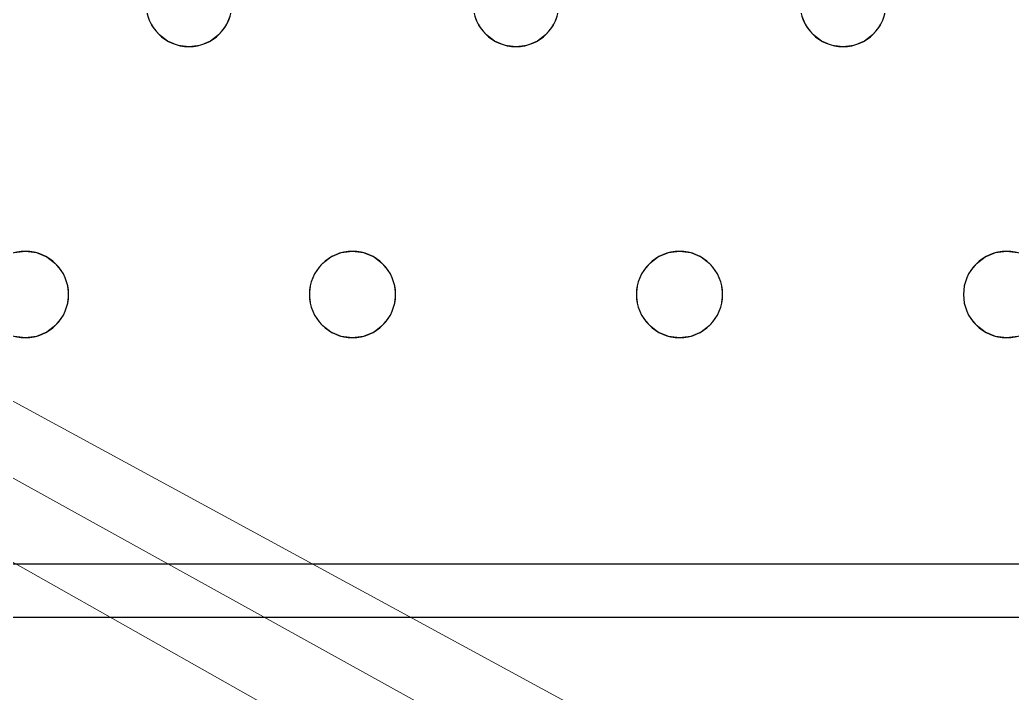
# Model space of a CAD drawing. Header units: millimetres. Extents: x -1 to 1201, y -701 to 1.
# Drawn here: x 695.6 to 787.6, y -405 to -342.5 of the extents above; entities that cross this region are included whole.
import ezdxf

# ---------------------------------------------------------------- set-up
doc = ezdxf.new("R2010")
doc.units = ezdxf.units.MM
doc.layers.add('IQ_200_3D', color=1, linetype='Continuous')
doc.layers.add('IQ_204_2D', color=7, linetype='Continuous')

msp = doc.modelspace()

# ---------------------------------------------------------------- linework, layer by layer
at = {"layer": 'IQ_200_3D', "lineweight": 18}
for points, invisible_edges in [([(707.421, -342.035, 890), (684.815, -342.035, 890), (684.415, -343, 890), (707.82, -343, 890)], 5), ([(684.415, -343, 888), (684.815, -342.035, 888), (707.421, -342.035, 888), (707.82, -343, 888)], 10), ([(707.421, -342.035, 890), (707.82, -343, 890), (707.82, -343, 888), (707.421, -342.035, 888)], 10), ([(737.754, -342.035, 890), (715.148, -342.035, 890), (714.748, -343, 890), (738.153, -343, 890)], 5), ([(714.748, -343, 888), (715.148, -342.035, 888), (737.754, -342.035, 888), (738.153, -343, 888)], 10), ([(714.748, -343, 890), (715.148, -342.035, 890), (715.148, -342.035, 888), (714.748, -343, 888)], 10), ([(737.754, -342.035, 890), (738.153, -343, 890), (738.153, -343, 888), (737.754, -342.035, 888)], 10), ([(768.087, -342.035, 890), (745.481, -342.035, 890), (745.082, -343, 890), (768.487, -343, 890)], 5), ([(745.082, -343, 888), (745.481, -342.035, 888), (768.087, -342.035, 888), (768.487, -343, 888)], 10), ([(745.082, -343, 890), (745.481, -342.035, 890), (745.481, -342.035, 888), (745.082, -343, 888)], 10), ([(768.087, -342.035, 890), (768.487, -343, 890), (768.487, -343, 888), (768.087, -342.035, 888)], 10), ([(798.421, -342.035, 890), (775.815, -342.035, 890), (775.415, -343, 890), (798.82, -343, 890)], 5), ([(775.415, -343, 888), (775.815, -342.035, 888), (798.421, -342.035, 888), (798.82, -343, 888)], 10), ([(775.415, -343, 890), (775.815, -342.035, 890), (775.815, -342.035, 888), (775.415, -343, 888)], 10), ([(696.118, -364, 890), (707.82, -343, 890), (684.415, -343, 890), (683.779, -343.828, 890)], 11), ([(684.415, -343, 888), (707.82, -343, 888), (696.118, -364, 888), (683.779, -343.828, 888)], 7), ([(708.456, -343.828, 890), (707.82, -343, 890), (696.118, -364, 890), (697.153, -364.136, 890)], 10), ([(696.118, -364, 888), (707.82, -343, 888), (708.456, -343.828, 888), (697.153, -364.136, 888)], 5), ([(707.82, -343, 890), (708.456, -343.828, 890), (708.456, -343.828, 888), (707.82, -343, 888)], 10), ([(726.451, -364, 890), (738.153, -343, 890), (714.748, -343, 890), (714.113, -343.828, 890)], 11), ([(726.451, -364, 888), (725.416, -364.136, 888), (714.113, -343.828, 888), (714.748, -343, 888)], 10), ([(714.113, -343.828, 890), (714.748, -343, 890), (714.748, -343, 888), (714.113, -343.828, 888)], 10), ([(738.153, -343, 888), (738.789, -343.828, 888), (726.451, -364, 888), (714.748, -343, 888)], 14), ([(738.789, -343.828, 890), (738.153, -343, 890), (726.451, -364, 890)], 14), ([(738.153, -343, 890), (738.789, -343.828, 890), (738.789, -343.828, 888), (738.153, -343, 888)], 10), ([(745.082, -343, 890), (744.446, -343.828, 890), (756.784, -364, 890)], 14), ([(756.784, -364, 888), (755.749, -364.136, 888), (744.446, -343.828, 888), (745.082, -343, 888)], 10), ([(744.446, -343.828, 890), (745.082, -343, 890), (745.082, -343, 888), (744.446, -343.828, 888)], 10), ([(768.487, -343, 890), (745.082, -343, 890), (756.784, -364, 890), (769.122, -343.828, 890)], 7), ([(768.487, -343, 888), (769.122, -343.828, 888), (756.784, -364, 888), (745.082, -343, 888)], 14), ([(768.487, -343, 890), (769.122, -343.828, 890), (769.122, -343.828, 888), (768.487, -343, 888)], 10), ([(787.118, -364, 890), (775.415, -343, 890), (774.779, -343.828, 890), (786.082, -364.136, 890)], 5), ([(787.118, -364, 888), (786.082, -364.136, 888), (774.779, -343.828, 888), (775.415, -343, 888)], 10), ([(774.779, -343.828, 890), (775.415, -343, 890), (775.415, -343, 888), (774.779, -343.828, 888)], 10), ([(798.82, -343, 890), (775.415, -343, 890), (787.118, -364, 890), (799.456, -343.828, 890)], 7), ([(775.415, -343, 888), (798.82, -343, 888), (787.118, -364, 888)], 15), ([(799.456, -343.828, 888), (788.153, -364.136, 888), (787.118, -364, 888), (798.82, -343, 888)], 5), ([(695.082, -364.136, 890), (696.118, -364, 890), (683.779, -343.828, 890), (682.951, -344.464, 890)], 10), ([(683.779, -343.828, 888), (696.118, -364, 888), (695.082, -364.136, 888), (682.951, -344.464, 888)], 5), ([(709.284, -344.464, 890), (708.456, -343.828, 890), (697.153, -364.136, 890), (698.118, -364.536, 890)], 10), ([(709.284, -344.464, 888), (698.118, -364.536, 888), (697.153, -364.136, 888), (708.456, -343.828, 888)], 5), ([(708.456, -343.828, 890), (709.284, -344.464, 890), (709.284, -344.464, 888), (708.456, -343.828, 888)], 10), ([(725.416, -364.136, 890), (714.113, -343.828, 890), (713.284, -344.464, 890), (724.451, -364.536, 890)], 5), ([(725.416, -364.136, 888), (724.451, -364.536, 888), (713.284, -344.464, 888), (714.113, -343.828, 888)], 10), ([(713.284, -344.464, 890), (714.113, -343.828, 890), (714.113, -343.828, 888), (713.284, -344.464, 888)], 10), ([(714.113, -343.828, 890), (725.416, -364.136, 890), (726.451, -364, 890)], 13), ([(727.486, -364.136, 890), (739.618, -344.464, 890), (738.789, -343.828, 890), (726.451, -364, 890)], 5), ([(727.486, -364.136, 888), (726.451, -364, 888), (738.789, -343.828, 888), (739.618, -344.464, 888)], 10), ([(738.789, -343.828, 890), (739.618, -344.464, 890), (739.618, -344.464, 888), (738.789, -343.828, 888)], 10), ([(755.749, -364.136, 890), (756.784, -364, 890), (744.446, -343.828, 890), (743.618, -344.464, 890)], 10), ([(755.749, -364.136, 888), (743.618, -344.464, 888), (744.446, -343.828, 888)], 13), ([(743.618, -344.464, 890), (744.446, -343.828, 890), (744.446, -343.828, 888), (743.618, -344.464, 888)], 10), ([(757.82, -364.136, 890), (769.951, -344.464, 890), (769.122, -343.828, 890), (756.784, -364, 890)], 5), ([(769.122, -343.828, 888), (769.951, -344.464, 888), (757.82, -364.136, 888), (756.784, -364, 888)], 10), ([(769.122, -343.828, 890), (769.951, -344.464, 890), (769.951, -344.464, 888), (769.122, -343.828, 888)], 10), ([(786.082, -364.136, 890), (774.779, -343.828, 890), (773.951, -344.464, 890), (785.118, -364.536, 890)], 5), ([(786.082, -364.136, 888), (773.951, -344.464, 888), (774.779, -343.828, 888)], 13), ([(773.951, -344.464, 890), (774.779, -343.828, 890), (774.779, -343.828, 888), (773.951, -344.464, 888)], 10), ([(788.153, -364.136, 890), (800.284, -344.464, 890), (799.456, -343.828, 890), (787.118, -364, 890)], 5), ([(710.249, -344.864, 890), (709.284, -344.464, 890), (698.118, -364.536, 890), (698.946, -365.172, 890)], 10), ([(710.249, -344.864, 888), (698.946, -365.172, 888), (698.118, -364.536, 888), (709.284, -344.464, 888)], 5), ([(711.284, -345, 890), (710.249, -344.864, 890), (698.946, -365.172, 890), (699.582, -366, 890)], 10), ([(698.946, -365.172, 888), (710.249, -344.864, 888), (711.284, -345, 888)], 13), ([(699.582, -366, 888), (698.946, -365.172, 888), (711.284, -345, 888), (722.987, -366, 888)], 14), ([(722.987, -366, 890), (711.284, -345, 890), (699.582, -366, 890), (699.981, -366.965, 890)], 11), ([(709.284, -344.464, 890), (710.249, -344.864, 890), (710.249, -344.864, 888), (709.284, -344.464, 888)], 10), ([(711.284, -345, 888), (710.249, -344.864, 888), (710.249, -344.864, 890), (711.284, -345, 890)], 10), ([(711.284, -345, 890), (722.987, -366, 890), (723.622, -365.172, 890), (712.32, -344.864, 890)], 5), ([(711.284, -345, 888), (712.32, -344.864, 888), (723.622, -365.172, 888), (722.987, -366, 888)], 10), ([(712.32, -344.864, 888), (711.284, -345, 888), (711.284, -345, 890), (712.32, -344.864, 890)], 10), ([(724.451, -364.536, 890), (713.284, -344.464, 890), (712.32, -344.864, 890), (723.622, -365.172, 890)], 5), ([(724.451, -364.536, 888), (723.622, -365.172, 888), (712.32, -344.864, 888), (713.284, -344.464, 888)], 10), ([(712.32, -344.864, 890), (713.284, -344.464, 890), (713.284, -344.464, 888), (712.32, -344.864, 888)], 10), ([(739.618, -344.464, 890), (727.486, -364.136, 890), (728.451, -364.536, 890)], 13), ([(728.451, -364.536, 888), (727.486, -364.136, 888), (739.618, -344.464, 888), (740.582, -344.864, 888)], 10), ([(740.582, -344.864, 890), (739.618, -344.464, 890), (728.451, -364.536, 890), (729.279, -365.172, 890)], 10), ([(729.279, -365.172, 888), (728.451, -364.536, 888), (740.582, -344.864, 888), (741.618, -345, 888)], 10), ([(741.618, -345, 890), (740.582, -344.864, 890), (729.279, -365.172, 890), (729.915, -366, 890)], 10), ([(729.915, -366, 888), (729.279, -365.172, 888), (741.618, -345, 888)], 14), ([(753.32, -366, 890), (741.618, -345, 890), (729.915, -366, 890), (730.315, -366.965, 890)], 11), ([(753.32, -366, 888), (730.315, -366.965, 888), (729.915, -366, 888), (741.618, -345, 888)], 13), ([(739.618, -344.464, 890), (740.582, -344.864, 890), (740.582, -344.864, 888), (739.618, -344.464, 888)], 10), ([(741.618, -345, 888), (740.582, -344.864, 888), (740.582, -344.864, 890), (741.618, -345, 890)], 10), ([(753.956, -365.172, 890), (742.653, -344.864, 890), (741.618, -345, 890), (753.32, -366, 890)], 5), ([(741.618, -345, 888), (742.653, -344.864, 888), (753.956, -365.172, 888), (753.32, -366, 888)], 10), ([(742.653, -344.864, 888), (741.618, -345, 888), (741.618, -345, 890), (742.653, -344.864, 890)], 10), ([(754.784, -364.536, 890), (743.618, -344.464, 890), (742.653, -344.864, 890), (753.956, -365.172, 890)], 5), ([(754.784, -364.536, 888), (742.653, -344.864, 888), (743.618, -344.464, 888), (755.749, -364.136, 888)], 5), ([(742.653, -344.864, 890), (743.618, -344.464, 890), (743.618, -344.464, 888), (742.653, -344.864, 888)], 10), ([(742.653, -344.864, 888), (754.784, -364.536, 888), (753.956, -365.172, 888)], 13), ([(743.618, -344.464, 890), (754.784, -364.536, 890), (755.749, -364.136, 890)], 13), ([(758.784, -364.536, 890), (770.916, -344.864, 890), (769.951, -344.464, 890), (757.82, -364.136, 890)], 5), ([(758.784, -364.536, 888), (757.82, -364.136, 888), (769.951, -344.464, 888), (770.916, -344.864, 888)], 10), ([(758.784, -364.536, 890), (759.613, -365.172, 890), (770.916, -344.864, 890)], 14), ([(759.613, -365.172, 888), (758.784, -364.536, 888), (770.916, -344.864, 888), (771.951, -345, 888)], 10), ([(771.951, -345, 890), (770.916, -344.864, 890), (759.613, -365.172, 890), (760.248, -366, 890)], 10), ([(760.248, -366, 888), (759.613, -365.172, 888), (771.951, -345, 888), (783.653, -366, 888)], 14), ([(783.653, -366, 890), (771.951, -345, 890), (760.248, -366, 890), (760.648, -366.965, 890)], 11), ([(769.951, -344.464, 890), (770.916, -344.864, 890), (770.916, -344.864, 888), (769.951, -344.464, 888)], 10), ([(771.951, -345, 888), (770.916, -344.864, 888), (770.916, -344.864, 890), (771.951, -345, 890)], 10), ([(784.289, -365.172, 890), (772.986, -344.864, 890), (771.951, -345, 890), (783.653, -366, 890)], 5), ([(771.951, -345, 888), (772.986, -344.864, 888), (784.289, -365.172, 888), (783.653, -366, 888)], 10), ([(772.986, -344.864, 888), (771.951, -345, 888), (771.951, -345, 890), (772.986, -344.864, 890)], 10), ([(785.118, -364.536, 890), (773.951, -344.464, 890), (772.986, -344.864, 890), (784.289, -365.172, 890)], 5), ([(785.118, -364.536, 888), (772.986, -344.864, 888), (773.951, -344.464, 888), (786.082, -364.136, 888)], 5), ([(772.986, -344.864, 890), (773.951, -344.464, 890), (773.951, -344.464, 888), (772.986, -344.864, 888)], 10), ([(772.986, -344.864, 888), (785.118, -364.536, 888), (784.289, -365.172, 888)], 13), ([(695.082, -364.136, 888), (696.118, -364, 888), (696.118, -364, 890), (695.082, -364.136, 890)], 10), ([(696.118, -364, 888), (697.153, -364.136, 888), (697.153, -364.136, 890), (696.118, -364, 890)], 10), ([(698.118, -364.536, 890), (697.153, -364.136, 890), (697.153, -364.136, 888), (698.118, -364.536, 888)], 10), ([(725.416, -364.136, 890), (724.451, -364.536, 890), (724.451, -364.536, 888), (725.416, -364.136, 888)], 10), ([(725.416, -364.136, 888), (726.451, -364, 888), (726.451, -364, 890), (725.416, -364.136, 890)], 10), ([(726.451, -364, 888), (727.486, -364.136, 888), (727.486, -364.136, 890), (726.451, -364, 890)], 10), ([(728.451, -364.536, 890), (727.486, -364.136, 890), (727.486, -364.136, 888), (728.451, -364.536, 888)], 10), ([(755.749, -364.136, 890), (754.784, -364.536, 890), (754.784, -364.536, 888), (755.749, -364.136, 888)], 10), ([(755.749, -364.136, 888), (756.784, -364, 888), (756.784, -364, 890), (755.749, -364.136, 890)], 10), ([(756.784, -364, 888), (757.82, -364.136, 888), (757.82, -364.136, 890), (756.784, -364, 890)], 10), ([(758.784, -364.536, 890), (757.82, -364.136, 890), (757.82, -364.136, 888), (758.784, -364.536, 888)], 10), ([(786.082, -364.136, 890), (785.118, -364.536, 890), (785.118, -364.536, 888), (786.082, -364.136, 888)], 10), ([(786.082, -364.136, 888), (787.118, -364, 888), (787.118, -364, 890), (786.082, -364.136, 890)], 10), ([(787.118, -364, 888), (788.153, -364.136, 888), (788.153, -364.136, 890), (787.118, -364, 890)], 10), ([(698.946, -365.172, 890), (698.118, -364.536, 890), (698.118, -364.536, 888), (698.946, -365.172, 888)], 10), ([(699.582, -366, 890), (698.946, -365.172, 890), (698.946, -365.172, 888), (699.582, -366, 888)], 10), ([(723.622, -365.172, 890), (722.987, -366, 890), (722.987, -366, 888), (723.622, -365.172, 888)], 10), ([(724.451, -364.536, 890), (723.622, -365.172, 890), (723.622, -365.172, 888), (724.451, -364.536, 888)], 10), ([(729.279, -365.172, 890), (728.451, -364.536, 890), (728.451, -364.536, 888), (729.279, -365.172, 888)], 10), ([(729.915, -366, 890), (729.279, -365.172, 890), (729.279, -365.172, 888), (729.915, -366, 888)], 10), ([(753.956, -365.172, 890), (753.32, -366, 890), (753.32, -366, 888), (753.956, -365.172, 888)], 10), ([(754.784, -364.536, 890), (753.956, -365.172, 890), (753.956, -365.172, 888), (754.784, -364.536, 888)], 10), ([(759.613, -365.172, 890), (758.784, -364.536, 890), (758.784, -364.536, 888), (759.613, -365.172, 888)], 10), ([(760.248, -366, 890), (759.613, -365.172, 890), (759.613, -365.172, 888), (760.248, -366, 888)], 10), ([(784.289, -365.172, 890), (783.653, -366, 890), (783.653, -366, 888), (784.289, -365.172, 888)], 10), ([(785.118, -364.536, 890), (784.289, -365.172, 890), (784.289, -365.172, 888), (785.118, -364.536, 888)], 10), ([(699.582, -366, 888), (722.987, -366, 888), (699.981, -366.965, 888)], 3), ([(699.981, -366.965, 890), (699.582, -366, 890), (699.582, -366, 888), (699.981, -366.965, 888)], 10), ([(722.587, -366.965, 890), (722.987, -366, 890), (699.981, -366.965, 890)], 14), ([(722.587, -366.965, 888), (700.118, -368, 888), (699.981, -366.965, 888), (722.987, -366, 888)], 5), ([(722.987, -366, 890), (722.587, -366.965, 890), (722.587, -366.965, 888), (722.987, -366, 888)], 10), ([(730.315, -366.965, 890), (729.915, -366, 890), (729.915, -366, 888), (730.315, -366.965, 888)], 10), ([(730.315, -366.965, 890), (730.451, -368, 890), (752.921, -366.965, 890), (753.32, -366, 890)], 10), ([(752.921, -366.965, 888), (730.451, -368, 888), (730.315, -366.965, 888), (753.32, -366, 888)], 5), ([(753.32, -366, 890), (752.921, -366.965, 890), (752.921, -366.965, 888), (753.32, -366, 888)], 10), ([(760.248, -366, 888), (783.653, -366, 888), (760.648, -366.965, 888)], 3), ([(760.648, -366.965, 890), (760.248, -366, 890), (760.248, -366, 888), (760.648, -366.965, 888)], 10), ([(783.254, -366.965, 890), (783.653, -366, 890), (760.648, -366.965, 890)], 14), ([(783.254, -366.965, 888), (760.784, -368, 888), (760.648, -366.965, 888), (783.653, -366, 888)], 5), ([(783.653, -366, 890), (783.254, -366.965, 890), (783.254, -366.965, 888), (783.653, -366, 888)], 10), ([(722.587, -366.965, 890), (699.981, -366.965, 890), (700.118, -368, 890), (722.451, -368, 890)], 5), ([(722.451, -368, 888), (699.981, -369.035, 888), (700.118, -368, 888), (722.587, -366.965, 888)], 5), ([(700.118, -368, 890), (699.981, -366.965, 890), (699.981, -366.965, 888), (700.118, -368, 888)], 2), ([(722.587, -366.965, 890), (722.451, -368, 890), (722.451, -368, 888), (722.587, -366.965, 888)], 8), ([(730.451, -368, 890), (730.315, -369.035, 890), (752.784, -368, 890), (752.921, -366.965, 890)], 10), ([(752.784, -368, 888), (730.315, -369.035, 888), (730.451, -368, 888), (752.921, -366.965, 888)], 5), ([(730.451, -368, 890), (730.315, -366.965, 890), (730.315, -366.965, 888), (730.451, -368, 888)], 2), ([(752.921, -366.965, 890), (752.784, -368, 890), (752.784, -368, 888), (752.921, -366.965, 888)], 8), ([(783.254, -366.965, 890), (760.648, -366.965, 890), (760.784, -368, 890), (783.118, -368, 890)], 5), ([(783.118, -368, 888), (760.648, -369.035, 888), (760.784, -368, 888), (783.254, -366.965, 888)], 5), ([(760.784, -368, 890), (760.648, -366.965, 890), (760.648, -366.965, 888), (760.784, -368, 888)], 2), ([(783.254, -366.965, 890), (783.118, -368, 890), (783.118, -368, 888), (783.254, -366.965, 888)], 8), ([(699.981, -369.035, 890), (722.587, -369.035, 890), (722.451, -368, 890), (700.118, -368, 890)], 5), ([(722.587, -369.035, 888), (699.981, -369.035, 888), (722.451, -368, 888)], 3), ([(699.981, -369.035, 890), (700.118, -368, 890), (700.118, -368, 888), (699.981, -369.035, 888)], 8), ([(722.451, -368, 890), (722.587, -369.035, 890), (722.587, -369.035, 888), (722.451, -368, 888)], 2), ([(730.315, -369.035, 890), (729.915, -370, 890), (752.921, -369.035, 890), (752.784, -368, 890)], 10), ([(730.315, -369.035, 888), (752.784, -368, 888), (752.921, -369.035, 888)], 13), ([(730.315, -369.035, 890), (730.451, -368, 890), (730.451, -368, 888), (730.315, -369.035, 888)], 8), ([(752.784, -368, 890), (752.921, -369.035, 890), (752.921, -369.035, 888), (752.784, -368, 888)], 2), ([(760.648, -369.035, 890), (783.254, -369.035, 890), (783.118, -368, 890), (760.784, -368, 890)], 5), ([(783.254, -369.035, 888), (760.648, -369.035, 888), (783.118, -368, 888)], 3), ([(760.648, -369.035, 890), (760.784, -368, 890), (760.784, -368, 888), (760.648, -369.035, 888)], 8), ([(783.118, -368, 890), (783.254, -369.035, 890), (783.254, -369.035, 888), (783.118, -368, 888)], 2), ([(699.582, -370, 890), (698.946, -370.828, 890), (722.987, -370, 890), (722.587, -369.035, 890)], 10), ([(722.587, -369.035, 890), (699.981, -369.035, 890), (699.582, -370, 890)], 13), ([(699.582, -370, 888), (699.981, -369.035, 888), (722.587, -369.035, 888), (722.987, -370, 888)], 10), ([(699.582, -370, 890), (699.981, -369.035, 890), (699.981, -369.035, 888), (699.582, -370, 888)], 10), ([(722.587, -369.035, 890), (722.987, -370, 890), (722.987, -370, 888), (722.587, -369.035, 888)], 10), ([(729.915, -370, 890), (729.279, -370.828, 890), (753.32, -370, 890), (752.921, -369.035, 890)], 10), ([(729.915, -370, 888), (730.315, -369.035, 888), (752.921, -369.035, 888), (753.32, -370, 888)], 10), ([(729.915, -370, 890), (730.315, -369.035, 890), (730.315, -369.035, 888), (729.915, -370, 888)], 10), ([(752.921, -369.035, 890), (753.32, -370, 890), (753.32, -370, 888), (752.921, -369.035, 888)], 10), ([(760.248, -370, 890), (759.613, -370.828, 890), (783.653, -370, 890), (783.254, -369.035, 890)], 10), ([(783.254, -369.035, 890), (760.648, -369.035, 890), (760.248, -370, 890)], 13), ([(760.248, -370, 888), (760.648, -369.035, 888), (783.254, -369.035, 888), (783.653, -370, 888)], 10), ([(760.248, -370, 890), (760.648, -369.035, 890), (760.648, -369.035, 888), (760.248, -370, 888)], 10), ([(783.254, -369.035, 890), (783.653, -370, 890), (783.653, -370, 888), (783.254, -369.035, 888)], 10), ([(698.118, -371.464, 890), (697.153, -371.864, 890), (724.451, -371.464, 890), (723.622, -370.828, 890)], 10), ([(698.946, -370.828, 890), (698.118, -371.464, 890), (723.622, -370.828, 890), (722.987, -370, 890)], 10), ([(698.118, -371.464, 888), (698.946, -370.828, 888), (723.622, -370.828, 888), (724.451, -371.464, 888)], 10), ([(698.118, -371.464, 890), (698.946, -370.828, 890), (698.946, -370.828, 888), (698.118, -371.464, 888)], 10), ([(698.946, -370.828, 888), (699.582, -370, 888), (722.987, -370, 888), (723.622, -370.828, 888)], 10), ([(698.946, -370.828, 890), (699.582, -370, 890), (699.582, -370, 888), (698.946, -370.828, 888)], 10), ([(722.987, -370, 890), (723.622, -370.828, 890), (723.622, -370.828, 888), (722.987, -370, 888)], 10), ([(723.622, -370.828, 890), (724.451, -371.464, 890), (724.451, -371.464, 888), (723.622, -370.828, 888)], 10), ([(728.451, -371.464, 890), (727.486, -371.864, 890), (754.784, -371.464, 890), (753.956, -370.828, 890)], 10), ([(729.279, -370.828, 890), (728.451, -371.464, 890), (753.956, -370.828, 890), (753.32, -370, 890)], 10), ([(728.451, -371.464, 888), (729.279, -370.828, 888), (753.956, -370.828, 888), (754.784, -371.464, 888)], 10), ([(728.451, -371.464, 890), (729.279, -370.828, 890), (729.279, -370.828, 888), (728.451, -371.464, 888)], 10), ([(729.279, -370.828, 888), (729.915, -370, 888), (753.32, -370, 888), (753.956, -370.828, 888)], 10), ([(729.279, -370.828, 890), (729.915, -370, 890), (729.915, -370, 888), (729.279, -370.828, 888)], 10), ([(753.32, -370, 890), (753.956, -370.828, 890), (753.956, -370.828, 888), (753.32, -370, 888)], 10), ([(753.956, -370.828, 890), (754.784, -371.464, 890), (754.784, -371.464, 888), (753.956, -370.828, 888)], 10), ([(758.784, -371.464, 890), (757.82, -371.864, 890), (785.118, -371.464, 890), (784.289, -370.828, 890)], 10), ([(759.613, -370.828, 890), (758.784, -371.464, 890), (784.289, -370.828, 890), (783.653, -370, 890)], 10), ([(758.784, -371.464, 888), (759.613, -370.828, 888), (784.289, -370.828, 888), (785.118, -371.464, 888)], 10), ([(758.784, -371.464, 890), (759.613, -370.828, 890), (759.613, -370.828, 888), (758.784, -371.464, 888)], 10), ([(759.613, -370.828, 888), (760.248, -370, 888), (783.653, -370, 888), (784.289, -370.828, 888)], 10), ([(759.613, -370.828, 890), (760.248, -370, 890), (760.248, -370, 888), (759.613, -370.828, 888)], 10), ([(783.653, -370, 890), (784.289, -370.828, 890), (784.289, -370.828, 888), (783.653, -370, 888)], 10), ([(784.289, -370.828, 890), (785.118, -371.464, 890), (785.118, -371.464, 888), (784.289, -370.828, 888)], 10), ([(724.451, -371.464, 890), (697.153, -371.864, 890), (725.416, -371.864, 890)], 3), ([(697.153, -371.864, 888), (698.118, -371.464, 888), (724.451, -371.464, 888), (725.416, -371.864, 888)], 10), ([(697.153, -371.864, 890), (698.118, -371.464, 890), (698.118, -371.464, 888), (697.153, -371.864, 888)], 10), ([(724.451, -371.464, 890), (725.416, -371.864, 890), (725.416, -371.864, 888), (724.451, -371.464, 888)], 10), ([(754.784, -371.464, 890), (727.486, -371.864, 890), (755.749, -371.864, 890)], 3), ([(727.486, -371.864, 888), (728.451, -371.464, 888), (754.784, -371.464, 888), (755.749, -371.864, 888)], 10), ([(727.486, -371.864, 890), (728.451, -371.464, 890), (728.451, -371.464, 888), (727.486, -371.864, 888)], 10), ([(754.784, -371.464, 890), (755.749, -371.864, 890), (755.749, -371.864, 888), (754.784, -371.464, 888)], 10), ([(785.118, -371.464, 890), (757.82, -371.864, 890), (786.082, -371.864, 890)], 3), ([(757.82, -371.864, 888), (758.784, -371.464, 888), (785.118, -371.464, 888), (786.082, -371.864, 888)], 10), ([(757.82, -371.864, 890), (758.784, -371.464, 890), (758.784, -371.464, 888), (757.82, -371.864, 888)], 10), ([(785.118, -371.464, 890), (786.082, -371.864, 890), (786.082, -371.864, 888), (785.118, -371.464, 888)], 10), ([(665.784, -372, 890), (610.251, -393, 890), (696.118, -372, 890), (695.082, -371.864, 890)], 11), ([(726.451, -372, 890), (696.118, -372, 890), (610.251, -393, 890), (756.784, -372, 890)], 15), ([(787.118, -372, 890), (756.784, -372, 890), (610.251, -393, 890), (817.451, -372, 890)], 15), ([(847.784, -372, 890), (817.451, -372, 890), (610.251, -393, 890), (1075.551, -393, 890)], 11), ([(610.251, -393, 888), (665.784, -372, 888), (696.118, -372, 888), (726.451, -372, 888)], 15), ([(610.251, -393, 888), (726.451, -372, 888), (756.784, -372, 888), (787.118, -372, 888)], 15), ([(817.451, -372, 888), (847.784, -372, 888), (610.251, -393, 888), (787.118, -372, 888)], 15), ([(1075.551, -393, 888), (610.251, -393, 888), (847.784, -372, 888), (878.118, -372, 888)], 14), ([(665.784, -372, 888), (666.82, -371.864, 888), (695.082, -371.864, 888), (696.118, -372, 888)], 10), ([(696.118, -372, 888), (695.082, -371.864, 888), (695.082, -371.864, 890), (696.118, -372, 890)], 10), ([(725.416, -371.864, 890), (697.153, -371.864, 890), (696.118, -372, 890), (726.451, -372, 890)], 5), ([(696.118, -372, 888), (697.153, -371.864, 888), (725.416, -371.864, 888), (726.451, -372, 888)], 10), ([(697.153, -371.864, 888), (696.118, -372, 888), (696.118, -372, 890), (697.153, -371.864, 890)], 10), ([(726.451, -372, 888), (725.416, -371.864, 888), (725.416, -371.864, 890), (726.451, -372, 890)], 10), ([(755.749, -371.864, 890), (727.486, -371.864, 890), (726.451, -372, 890), (756.784, -372, 890)], 5), ([(726.451, -372, 888), (727.486, -371.864, 888), (755.749, -371.864, 888), (756.784, -372, 888)], 10), ([(727.486, -371.864, 888), (726.451, -372, 888), (726.451, -372, 890), (727.486, -371.864, 890)], 10), ([(756.784, -372, 888), (755.749, -371.864, 888), (755.749, -371.864, 890), (756.784, -372, 890)], 10), ([(786.082, -371.864, 890), (757.82, -371.864, 890), (756.784, -372, 890), (787.118, -372, 890)], 5), ([(756.784, -372, 888), (757.82, -371.864, 888), (786.082, -371.864, 888), (787.118, -372, 888)], 10), ([(757.82, -371.864, 888), (756.784, -372, 888), (756.784, -372, 890), (757.82, -371.864, 890)], 10), ([(787.118, -372, 888), (786.082, -371.864, 888), (786.082, -371.864, 890), (787.118, -372, 890)], 10), ([(816.416, -371.864, 890), (788.153, -371.864, 890), (787.118, -372, 890), (817.451, -372, 890)], 5), ([(787.118, -372, 888), (788.153, -371.864, 888), (816.416, -371.864, 888), (817.451, -372, 888)], 10), ([(788.153, -371.864, 888), (787.118, -372, 888), (787.118, -372, 890), (788.153, -371.864, 890)], 10)]:
    msp.add_3dface(points, dxfattribs=dict(at, invisible_edges=invisible_edges))
msp.add_3dface([(610.251, -393, 890), (610.251, -393, 888), (1075.551, -393, 888), (1075.551, -393, 890)], dxfattribs=at)
at = {"layer": 'IQ_204_2D'}
for p, q in [((610.251, -393), (1075.551, -393)), ((1077.5, -397.966), (122.5, -397.966))]:
    msp.add_line(p, q, dxfattribs=at)
for centre, start, end in [((711.284, -341), 180, 360), ((741.618, -341), 180, 360), ((771.951, -341), 180, 360), ((696.118, -368), 360, 180), ((726.451, -368), 0, 180), ((756.784, -368), 360, 180), ((787.118, -368), 0, 180), ((696.118, -368), 180, 360), ((726.451, -368), 180, 360), ((756.784, -368), 180, 360), ((787.118, -368), 180, 360)]:
    msp.add_arc(centre, 4, start, end, dxfattribs=at)

# ---------------------------------------------------------------- meshes
at = {"layer": 'IQ_200_3D', "lineweight": 18}
mesh = msp.add_polyface(dxfattribs=at)
corners = [(1200, 0, 850), (1200, -700, 850), (0, -700, 850), (0, 0, 850), (810.5, -594, 850), (811.556, -602.023, 850), (814.653, -609.5, 850), (819.58, -615.92, 850), (826, -620.847, 850), (833.477, -623.944, 850), (841.5, -625, 850), (1059.5, -625, 850), (1067.523, -623.944, 850), (1075, -620.847, 850), (1081.42, -615.92, 850), (1086.347, -609.5, 850), (1089.444, -602.023, 850), (1090.5, -594, 850), (1090.5, -476, 850), (1089.444, -467.977, 850), (1086.347, -460.5, 850), (1081.42, -454.08, 850), (1075, -449.153, 850), (1067.523, -446.056, 850), (1059.5, -445, 850), (841.5, -445, 850), (833.477, -446.056, 850), (826, -449.153, 850), (819.58, -454.08, 850), (814.653, -460.5, 850), (811.556, -467.977, 850), (810.5, -476, 850)]
mesh.append_faces([[corners[k] for k in face] for face in [(29, 3, 28), (6, 2, 5), (4, 2, 31), (23, 0, 22), (13, 1, 12), (15, 1, 14), (11, 1, 10)]], dxfattribs={"vtx0": -1, "vtx1": -1})
mesh.append_faces([[corners[k] for k in face] for face in [(3, 29, 30, 2), (2, 30, 31), (0, 25, 26), (2, 6, 7), (2, 9, 10, 1), (0, 20, 21), (1, 18, 19), (1, 15, 16)]], dxfattribs={"vtx0": -1, "vtx2": -1})
mesh.append_faces([[corners[k] for k in face] for face in [(27, 28, 3), (4, 5, 2), (7, 8, 2), (8, 9, 2), (23, 24, 0), (21, 22, 0), (24, 25, 0), (13, 14, 1), (11, 12, 1), (16, 17, 1), (17, 18, 1)]], dxfattribs={"vtx1": -1, "vtx2": -1})
mesh.append_faces([[corners[k] for k in face] for face in [(26, 27, 3, 0), (19, 20, 0, 1)]], dxfattribs={"vtx1": -1, "vtx3": -1})
mesh = msp.add_polyface(dxfattribs=at)
corners = [(1200, -700, 900), (1200, -23, 900), (0, -23, 900), (0, -700, 900), (90, -35.113, 900), (1110, -35.113, 900), (1129.382, -37.665, 900), (1147.443, -45.146, 900), (1162.953, -57.047, 900), (1174.854, -72.557, 900), (1182.335, -90.618, 900), (1184.887, -110, 900), (1184.887, -610, 900), (1182.335, -629.382, 900), (1174.854, -647.443, 900), (1162.953, -662.953, 900), (1147.443, -674.854, 900), (1129.382, -682.335, 900), (1110, -684.887, 900), (90, -684.887, 900), (70.618, -682.335, 900), (52.557, -674.854, 900), (37.047, -662.953, 900), (25.146, -647.443, 900), (17.665, -629.382, 900), (15.113, -610, 900), (15.113, -110, 900), (17.665, -90.618, 900), (25.146, -72.557, 900), (37.047, -57.047, 900), (52.557, -45.146, 900), (70.618, -37.665, 900)]
mesh.append_faces([[corners[k] for k in face] for face in [(9, 1, 8), (14, 0, 13), (31, 2, 30), (28, 2, 27), (21, 3, 20), (23, 3, 22)]], dxfattribs={"vtx0": -1, "vtx1": -1})
mesh.append_faces([[corners[k] for k in face] for face in [(1, 9, 10), (1, 11, 12, 0), (0, 14, 15), (0, 18, 19, 3), (2, 28, 29), (3, 23, 24)]], dxfattribs={"vtx0": -1, "vtx2": -1})
mesh.append_faces([[corners[k] for k in face] for face in [(10, 11, 1), (5, 6, 1), (7, 8, 1), (6, 7, 1), (12, 13, 0), (15, 16, 0), (17, 18, 0), (16, 17, 0), (31, 4, 2), (29, 30, 2), (26, 27, 2), (21, 22, 3), (19, 20, 3), (24, 25, 3)]], dxfattribs={"vtx1": -1, "vtx2": -1})
mesh.append_faces([[corners[k] for k in face] for face in [(4, 5, 1, 2), (25, 26, 2, 3)]], dxfattribs={"vtx1": -1, "vtx3": -1})
mesh = msp.add_polyface(dxfattribs=at)
corners = [(1110, -48.392, 890), (90, -48.392, 890), (66.424, -53.082, 890), (46.437, -66.437, 890), (33.082, -86.424, 890), (28.392, -110, 890), (28.392, -610, 890), (33.082, -633.576, 890), (46.437, -653.563, 890), (66.424, -666.918, 890), (90, -671.608, 890), (1110, -671.608, 890), (1133.576, -666.918, 890), (1153.563, -653.563, 890), (1166.918, -633.576, 890), (1171.608, -610, 890), (1171.608, -110, 890), (1166.918, -86.424, 890), (1153.563, -66.437, 890), (1133.576, -53.082, 890), (122.5, -418.034, 890), (1077.5, -418.034, 890), (1089.656, -419.634, 890), (1100.983, -424.326, 890), (1110.71, -431.79, 890), (1118.174, -441.517, 890), (1122.866, -452.844, 890), (1124.466, -465, 890), (1124.466, -605, 890), (1122.866, -617.156, 890), (1118.174, -628.483, 890), (1110.71, -638.21, 890), (1100.983, -645.674, 890), (1089.656, -650.366, 890), (1077.5, -651.966, 890), (122.5, -651.966, 890), (110.344, -650.366, 890), (99.017, -645.674, 890), (89.29, -638.21, 890), (81.826, -628.483, 890), (77.134, -617.156, 890), (75.534, -605, 890), (75.534, -465, 890), (77.134, -452.844, 890), (81.826, -441.517, 890), (89.29, -431.79, 890), (99.017, -424.326, 890), (110.344, -419.634, 890), (122.5, -68.034, 890), (1077.5, -68.034, 890), (1089.656, -69.634, 890), (1100.983, -74.326, 890), (1110.71, -81.79, 890), (1118.174, -91.517, 890), (1122.866, -102.844, 890), (1124.466, -115, 890), (1124.466, -351, 890), (1122.866, -363.156, 890), (1118.174, -374.483, 890), (1110.71, -384.21, 890), (1100.983, -391.674, 890), (1089.656, -396.366, 890), (1077.5, -397.966, 890), (122.5, -397.966, 890), (110.344, -396.366, 890), (99.017, -391.674, 890), (89.29, -384.21, 890), (81.826, -374.483, 890), (77.134, -363.156, 890), (75.534, -351, 890), (75.534, -115, 890), (77.134, -102.844, 890), (81.826, -91.517, 890), (89.29, -81.79, 890), (99.017, -74.326, 890), (110.344, -69.634, 890)]
mesh.append_faces([[corners[k] for k in face] for face in [(65, 47, 64), (75, 1, 74), (71, 5, 70), (73, 2, 72)]], dxfattribs={"vtx0": -1, "vtx1": -1})
mesh.append_faces([[corners[k] for k in face] for face in [(15, 28, 29, 14), (11, 32, 33), (16, 55, 56, 15), (54, 17, 18, 53), (53, 18, 19, 52), (52, 19, 0, 51), (0, 50, 51), (10, 37, 38, 9), (64, 47, 20, 63), (8, 39, 40, 7), (39, 8, 9, 38), (69, 42, 43), (3, 71, 72, 2)]], dxfattribs={"vtx0": -1, "vtx2": -1})
mesh.append_faces([[corners[k] for k in face] for face in [(6, 41, 42, 69)]], dxfattribs={"vtx0": -1, "vtx2": -1, "vtx3": -1})
mesh.append_faces([[corners[k] for k in face] for face in [(11, 33, 34, 35), (1, 75, 48, 49), (71, 3, 4, 5)]], dxfattribs={"vtx0": -1, "vtx3": -1})
mesh.append_faces([[corners[k] for k in face] for face in [(36, 37, 10)]], dxfattribs={"vtx1": -1, "vtx2": -1})
mesh.append_faces([[corners[k] for k in face] for face in [(27, 28, 15, 56)]], dxfattribs={"vtx1": -1, "vtx2": -1, "vtx3": -1})
mesh.append_faces([[corners[k] for k in face] for face in [(13, 14, 29, 30), (12, 13, 30, 31), (26, 27, 56, 57), (31, 32, 11, 12), (24, 25, 58, 59), (21, 22, 61, 62), (22, 23, 60, 61), (23, 24, 59, 60), (25, 26, 57, 58), (54, 55, 16, 17), (49, 50, 0, 1), (20, 21, 62, 63), (35, 36, 10, 11), (45, 46, 66, 67), (46, 47, 65, 66), (6, 7, 40, 41), (43, 44, 68, 69), (44, 45, 67, 68), (73, 74, 1, 2), (69, 70, 5, 6)]], dxfattribs={"vtx1": -1, "vtx3": -1})
mesh = msp.add_polyface(dxfattribs=at)
corners = [(122.5, -68.034, 860), (110.344, -69.634, 860), (99.017, -74.326, 860), (89.29, -81.79, 860), (81.826, -91.517, 860), (77.134, -102.844, 860), (75.534, -115, 860), (75.534, -351, 860), (77.134, -363.156, 860), (81.826, -374.483, 860), (89.29, -384.21, 860), (99.017, -391.674, 860), (110.344, -396.366, 860), (122.5, -397.966, 860), (1077.5, -397.966, 860), (1089.656, -396.366, 860), (1100.983, -391.674, 860), (1110.71, -384.21, 860), (1118.174, -374.483, 860), (1122.866, -363.156, 860), (1124.466, -351, 860), (1124.466, -115, 860), (1122.866, -102.844, 860), (1118.174, -91.517, 860), (1110.71, -81.79, 860), (1100.983, -74.326, 860), (1089.656, -69.634, 860), (1077.5, -68.034, 860), (640.451, -68.034, 860), (640.451, -105, 860), (639.258, -114.059, 860), (635.762, -122.5, 860), (630.2, -129.749, 860), (622.951, -135.311, 860), (614.51, -138.807, 860), (605.451, -140, 860), (594.549, -140, 860), (585.49, -138.807, 860), (577.049, -135.311, 860), (569.8, -129.749, 860), (564.238, -122.5, 860), (560.742, -114.059, 860), (559.549, -105, 860), (559.549, -68.034, 860), (600, -115, 860), (603.882, -114.489, 860), (607.5, -112.99, 860), (610.607, -110.607, 860), (612.99, -107.5, 860), (614.489, -103.882, 860), (615, -100, 860), (614.489, -96.118, 860), (612.99, -92.5, 860), (610.607, -89.393, 860), (607.5, -87.01, 860), (603.882, -85.511, 860), (600, -85, 860), (596.118, -85.511, 860), (592.5, -87.01, 860), (589.393, -89.393, 860), (587.01, -92.5, 860), (585.511, -96.118, 860), (585, -100, 860), (585.511, -103.882, 860), (587.01, -107.5, 860), (589.393, -110.607, 860), (592.5, -112.99, 860), (596.118, -114.489, 860)]
mesh.append_faces([[corners[k] for k in face] for face in [(0, 42, 43), (29, 27, 28), (65, 62, 63, 64), (48, 46, 47), (50, 48, 49)]], dxfattribs={"vtx0": -1})
mesh.append_faces([[corners[k] for k in face] for face in [(35, 14, 34)]], dxfattribs={"vtx0": -1, "vtx1": -1})
mesh.append_faces([[corners[k] for k in face] for face in [(62, 65, 45, 52)]], dxfattribs={"vtx0": -1, "vtx1": -1, "vtx2": -1, "vtx3": -1})
mesh.append_faces([[corners[k] for k in face] for face in [(13, 6, 7, 12), (14, 35, 36), (27, 29, 30), (65, 44, 45)]], dxfattribs={"vtx0": -1, "vtx2": -1})
mesh.append_faces([[corners[k] for k in face] for face in [(13, 39, 40, 0), (21, 26, 27, 14), (50, 45, 46, 48)]], dxfattribs={"vtx0": -1, "vtx2": -1, "vtx3": -1})
mesh.append_faces([[corners[k] for k in face] for face in [(7, 10, 11, 12), (20, 15, 16, 17)]], dxfattribs={"vtx0": -1, "vtx3": -1})
mesh.append_faces([[corners[k] for k in face] for face in [(38, 39, 13), (37, 38, 13), (2, 3, 6, 1), (41, 42, 0), (40, 41, 0), (33, 34, 14), (32, 33, 14), (30, 31, 27), (25, 26, 21, 24), (55, 56, 52)]], dxfattribs={"vtx1": -1, "vtx2": -1})
mesh.append_faces([[corners[k] for k in face] for face in [(0, 1, 6, 13), (31, 32, 14, 27), (61, 62, 52, 56)]], dxfattribs={"vtx1": -1, "vtx2": -1, "vtx3": -1})
mesh.append_faces([[corners[k] for k in face] for face in [(13, 14, 36, 37), (14, 15, 20, 21)]], dxfattribs={"vtx1": -1, "vtx3": -1})
mesh.append_faces([[corners[k] for k in face] for face in [(4, 5, 6, 3), (18, 19, 20, 17), (57, 58, 59, 56)]], dxfattribs={"vtx2": -1})
mesh.append_faces([[corners[k] for k in face] for face in [(59, 60, 61, 56), (50, 51, 52, 45)]], dxfattribs={"vtx2": -1, "vtx3": -1})
mesh.append_faces([[corners[k] for k in face] for face in [(7, 8, 9, 10), (21, 22, 23, 24), (65, 66, 67, 44), (52, 53, 54, 55)]], dxfattribs={"vtx3": -1})
mesh = msp.add_polyface(dxfattribs=at)
corners = [(1077.5, -397.966, 890), (1077.5, -397.966, 860), (122.5, -397.966, 860), (122.5, -397.966, 890)]
mesh.append_faces([[corners[k] for k in face] for face in [(0, 1, 2, 3)]])

doc.saveas('drawing.dxf')
